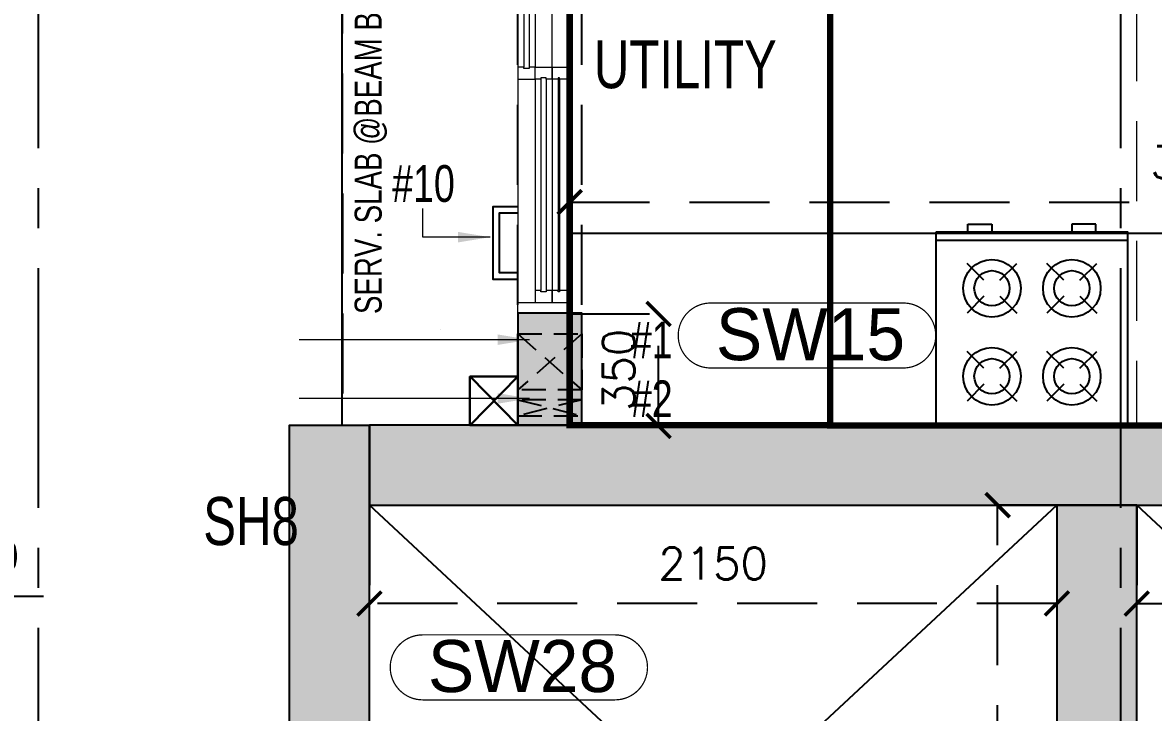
# Model space of a CAD drawing. Header units: millimetres. Extents: x 1135099 to 1230264, y -5736945 to -5695799.
# Drawn here: x 1199206 to 1202743, y -5711447 to -5709291 of the extents above; entities that cross this region are included whole.
import ezdxf

# ---------------------------------------------------------------- set-up
doc = ezdxf.new("R2010")
doc.units = ezdxf.units.MM
doc.header["$LTSCALE"] = 1000
doc.header["$MEASUREMENT"] = 0
for name, pattern in [('2BHK-A - BACK$1$HIDDEN', [0.375, 0.25, -0.125]), ('AUDIT_D_120904163729-0', [0]), ('T8 - TYPICAL FLOOR CORE$0$HIDDEN', [0.375, 0.25, -0.125]), ('T8(T9 IS SIMILAR) - DIMENSION & TEXTING$0$HIDDEN', [0.375, 0.25, -0.125]), ('T8(T9 IS SIMILAR) - DIMENSION & TEXTING$0$T8 - TYPICAL FLOOR CORE$0$( Hidden )', [0.375, 0.25, -0.125]), ('T8(T9 IS SIMILAR) - DIMENSION & TEXTING$1$AUDIT_D_120904163729-0', [0]), ('T8(T9 IS SIMILAR)$0$$0$HIDDEN', [0.375, 0.25, -0.125]), ('T8(T9 IS SIMILAR)$0$HIDDEN', [0.375, 0.25, -0.125]), ('T8_REFUGE COLUMNS$0$CENTER2', [1.125, 0.75, -0.125, 0.125, -0.125])]:
    doc.linetypes.add(name, pattern=pattern)
doc.layers.get('0').update_dxf_attribs({"linetype": 'AUDIT_D_120904163729-0'})
for name, color, linetype in [('2BHK-A - BACK$0$a-KIT FIX', 251, 'Continuous'), ('T8 - TYPICAL FLOOR CORE$0$A-DIMENSIONS', 2, 'T8 - TYPICAL FLOOR CORE$0$HIDDEN'), ('T8 - TYPICAL FLOOR CORE$0$A-SLAB SUNK-AC LEDGES', 251, 'T8 - TYPICAL FLOOR CORE$0$HIDDEN'), ('T8 - TYPICAL FLOOR CORE$0$CUT-OUT', 49, 'Continuous'), ('T8(T9 IS SIMILAR) - DIMENSION & TEXTING$0$A-DIMENSIONS', 2, 'T8(T9 IS SIMILAR) - DIMENSION & TEXTING$0$HIDDEN'), ('T8(T9 IS SIMILAR) - DIMENSION & TEXTING$0$A-PLUMBING', 7, 'T8(T9 IS SIMILAR) - DIMENSION & TEXTING$1$AUDIT_D_120904163729-0'), ('T8(T9 IS SIMILAR) - DIMENSION & TEXTING$0$U-TI-TEXT', 7, 'Continuous'), ('T8(T9 IS SIMILAR)$0$S-BEAM', 20, 'T8(T9 IS SIMILAR)$0$$0$HIDDEN'), ('T8_REFUGE COLUMNS$0$A-CENTERLINE', 193, 'T8_REFUGE COLUMNS$0$CENTER2'), ('T8_REFUGE COLUMNS$0$A-SHEAR WALL THICKENING', 3, 'Continuous'), ('T8_REFUGE COLUMNS$1$A-RCC COLS', 3, 'Continuous'), ('T8_TYPICAL COLUMNS$0$A-RCC COLS', 3, 'Continuous'), ('T8_TYPICAL COLUMNS$0$A-SHEAR WALL THICKENING', 3, 'Continuous')]:
    doc.layers.add(name, color=color, linetype=linetype)
for name, color, linetype, lineweight in [('2BHK-A - BACK$1$A-WALL- 160', 6, 'Continuous', 30), ('2BHK-A - BACK$1$Window', 4, 'Continuous', 20), ('T8(T9 IS SIMILAR) - DIMENSION & TEXTING$0$T8 - TYPICAL FLOOR CORE$0$$1$a-Text', 4, 'Continuous', 0), ('T8(T9 IS SIMILAR) - DIMENSION & TEXTING$0$T8 - TYPICAL FLOOR CORE$0$a-Text', 4, 'Continuous', 0), ('T8(T9 IS SIMILAR) - DIMENSION & TEXTING$1$a-Text', 4, 'Continuous', 0), ('T8(T9 IS SIMILAR) - DIMENSION & TEXTING$1$R0-18-10-2014-T1-1st Podium Floor Plan$0$Text', 2, 'Continuous', 0), ('T8(T9 IS SIMILAR)$0$D&W', 8, 'Continuous', 25), ('T8(T9 IS SIMILAR)$0$SCPL BEAM', 191, 'T8(T9 IS SIMILAR)$0$$0$HIDDEN', 13), ('T8_REFUGE COLUMNS$0$A-COLUMN NO size reduce', 81, 'Continuous', 25)]:
    doc.layers.add(name, color=color, linetype=linetype, lineweight=lineweight)
doc.layers.add('A-RERA CARPET AREA', color=30, linetype='Continuous', plot=False)
doc.layers.add('T8_REFUGE COLUMNS$1$COL-HATCH', color=7, linetype='Continuous', lineweight=25, true_color=0xa3a3a3)
doc.styles.add('T8 - TYPICAL FLOOR CORE$0$Romans 1', font='romans.shx', dxfattribs={"height": 100})
doc.styles.add('T8(T9 IS SIMILAR) - DIMENSION & TEXTING$0$Romans 1', font='romans.shx', dxfattribs={"height": 100})
doc.styles.add('T8(T9 IS SIMILAR) - DIMENSION & TEXTING$0$T8 - TYPICAL FLOOR CORE$0$$1$ARIAL ARROW', font='swisscl.ttf')
doc.styles.add('T8(T9 IS SIMILAR) - DIMENSION & TEXTING$0$T8 - TYPICAL FLOOR CORE$0$ARIAL ARROW', font='swisscl.ttf')
doc.styles.add('T8(T9 IS SIMILAR) - DIMENSION & TEXTING$1$ARIAL ARROW', font='swisscl.ttf')
doc.styles.add('T8(T9 IS SIMILAR) - DIMENSION & TEXTING$1$Tahoma', font='tahoma.ttf')
doc.styles.add('T8_REFUGE COLUMNS$0$STANDARD', font='GOTHIC.TTF')
doc.dimstyles.new('T8 - TYPICAL FLOOR CORE$0$ALPINE S', dxfattribs={"dimscale": 0, "dimtxt": 100, "dimasz": 75, "dimexe": 0, "dimexo": 0, "dimgap": 75, "dimtad": 1, "dimdec": 0, "dimzin": 0, "dimdsep": 46, "dimtxsty": 'T8 - TYPICAL FLOOR CORE$0$Romans 1', "dimblk": 'T8 - TYPICAL FLOOR CORE$0$_ArchTick', "dimcen": 0.09, "dimclrd": 256, "dimclre": 256, "dimclrt": 7, "dimadec": 0, "dimazin": 0, "dimtfac": 1, "dimtdec": 0, "dimtofl": 0, "dimtmove": 1, "dimatfit": 0, "dimldrblk": 'T8 - TYPICAL FLOOR CORE$0$_Open90', "dimfxl": 1, "dimtolj": 1, "dimtzin": 0, "dimarcsym": 0})
doc.dimstyles.new('T8(T9 IS SIMILAR) - DIMENSION & TEXTING$0$ALPINE S', dxfattribs={"dimscale": 0, "dimtxt": 100, "dimasz": 75, "dimexe": 0, "dimexo": 0, "dimgap": 75, "dimtad": 1, "dimdec": 0, "dimzin": 0, "dimdsep": 46, "dimtxsty": 'T8(T9 IS SIMILAR) - DIMENSION & TEXTING$0$Romans 1', "dimblk": 'T8(T9 IS SIMILAR) - DIMENSION & TEXTING$0$_ArchTick', "dimcen": 0.09, "dimclrd": 256, "dimclre": 256, "dimclrt": 7, "dimadec": 0, "dimazin": 0, "dimtfac": 1, "dimtdec": 0, "dimtofl": 0, "dimtmove": 1, "dimatfit": 0, "dimldrblk": 'T8(T9 IS SIMILAR) - DIMENSION & TEXTING$0$_Open90', "dimfxl": 1, "dimtolj": 1, "dimtzin": 0, "dimarcsym": 0})
doc.dimstyles.new('T8(T9 IS SIMILAR) - DIMENSION & TEXTING$1$SAMATA STD', dxfattribs={"dimtxt": 100, "dimasz": 50, "dimexe": 50, "dimexo": 50, "dimgap": 10, "dimtad": 0, "dimdec": 0, "dimrnd": 5, "dimzin": 0, "dimdsep": 46, "dimtxsty": 'T8(T9 IS SIMILAR) - DIMENSION & TEXTING$1$Tahoma', "dimblk": 'T8(T9 IS SIMILAR) - DIMENSION & TEXTING$1$_Origin2', "dimcen": -50, "dimdle": 50, "dimclrd": 7, "dimclre": 7, "dimclrt": 7, "dimadec": 0, "dimazin": 0, "dimtfac": 1, "dimtdec": 0, "dimtmove": 1, "dimatfit": 3, "dimfxl": 150, "dimtfill": 1, "dimtolj": 1, "dimtzin": 0, "dimlwd": -1, "dimlwe": -1, "dimarcsym": 0})

# ---------------------------------------------------------------- blocks, each defined once
blk = doc.blocks.new('T8(T9 IS SIMILAR) - DIMENSION & TEXTING$0$_ArchTick')
at = {"color": 0, "linetype": 'ByBlock', "const_width": 0.15}
blk.add_lwpolyline([(-0.5, -0.5), (0.5, 0.5)], dxfattribs=at)
blk = doc.blocks.new('*D557')
at = {"layer": 'T8(T9 IS SIMILAR) - DIMENSION & TEXTING$0$A-DIMENSIONS', "linetype": 'T8(T9 IS SIMILAR) - DIMENSION & TEXTING$0$HIDDEN', "lineweight": -2, "transparency": 16777216}
for p, q in [((1200917.3, -5709976.5), (1200917.3, -5709852.6)), ((1204892.3, -5709976.5), (1204892.3, -5709852.6))]:
    blk.add_line(p, q, dxfattribs=at)
at = {"layer": 'T8(T9 IS SIMILAR) - DIMENSION & TEXTING$0$A-DIMENSIONS', "lineweight": -2, "transparency": 16777216}
blk.add_line((1200917.3, -5709852.6), (1204892.3, -5709852.6), dxfattribs=at)
at = {"layer": 'T8(T9 IS SIMILAR) - DIMENSION & TEXTING$0$A-DIMENSIONS', "linetype": 'ByBlock', "lineweight": -2, "transparency": 16777216, "xscale": 75, "yscale": 75, "zscale": 75, "rotation": 180}
blk.add_blockref('T8(T9 IS SIMILAR) - DIMENSION & TEXTING$0$_ArchTick', (1200917.3, -5709852.6), dxfattribs=at)
at = {"layer": 'T8(T9 IS SIMILAR) - DIMENSION & TEXTING$0$A-DIMENSIONS', "linetype": 'ByBlock', "lineweight": -2, "transparency": 16777216, "xscale": 75, "yscale": 75, "zscale": 75}
blk.add_blockref('T8(T9 IS SIMILAR) - DIMENSION & TEXTING$0$_ArchTick', (1204892.3, -5709852.6), dxfattribs=at)
at = {"layer": 'T8(T9 IS SIMILAR) - DIMENSION & TEXTING$0$A-DIMENSIONS', "color": 7, "linetype": 'ByBlock', "transparency": 16777216, "insert": (1202904.8, -5709727.6), "char_height": 100, "attachment_point": 5, "style": 'T8(T9 IS SIMILAR) - DIMENSION & TEXTING$0$Romans 1'}
blk.add_mtext('\\A1;3975', dxfattribs=at)
blk = doc.blocks.new('T8(T9 IS SIMILAR) - DIMENSION & TEXTING$0$_Open90')
at = {"color": 0, "linetype": 'ByBlock', "lineweight": -2}
for p, q in [((-0.5, 0.5), (0, 0)), ((0, 0), (-1, 0)), ((0, 0), (-0.5, -0.5))]:
    blk.add_line(p, q, dxfattribs=at)
blk = doc.blocks.new('*D558')
at = {"layer": 'T8(T9 IS SIMILAR) - DIMENSION & TEXTING$0$A-DIMENSIONS', "linetype": 'T8(T9 IS SIMILAR) - DIMENSION & TEXTING$0$HIDDEN', "lineweight": -2, "transparency": 16777216}
for p, q in [((1200917.3, -5710201.7), (1201195.5, -5710201.7)), ((1200917.3, -5710551.9), (1201195.5, -5710551.9))]:
    blk.add_line(p, q, dxfattribs=at)
at = {"layer": 'T8(T9 IS SIMILAR) - DIMENSION & TEXTING$0$A-DIMENSIONS', "lineweight": -2, "transparency": 16777216}
blk.add_line((1201195.5, -5710551.9), (1201195.5, -5710201.7), dxfattribs=at)
at = {"layer": 'T8(T9 IS SIMILAR) - DIMENSION & TEXTING$0$A-DIMENSIONS', "linetype": 'ByBlock', "lineweight": -2, "transparency": 16777216, "xscale": 75, "yscale": 75, "zscale": 75}
for p, rotation in [((1201195.5, -5710201.7), 90), ((1201195.5, -5710551.9), 270)]:
    blk.add_blockref('T8(T9 IS SIMILAR) - DIMENSION & TEXTING$0$_ArchTick', p, dxfattribs=dict(at, rotation=rotation))
at = {"layer": 'T8(T9 IS SIMILAR) - DIMENSION & TEXTING$0$A-DIMENSIONS', "color": 7, "linetype": 'ByBlock', "transparency": 16777216, "insert": (1201070.5, -5710376.8), "char_height": 100, "attachment_point": 5, "rotation": 90, "style": 'T8(T9 IS SIMILAR) - DIMENSION & TEXTING$0$Romans 1'}
blk.add_mtext('\\A1;350', dxfattribs=at)
blk = doc.blocks.new('*D203')
at = {"layer": 'T8(T9 IS SIMILAR) - DIMENSION & TEXTING$0$U-TI-TEXT', "lineweight": -2, "transparency": 16777216}
for p, q in [((-8636.5, 2627.9), (-8587.7, 2790.4)), ((-8587.7, 2790.4), (-8180.6, 2790.4)), ((-8784.6, 2627.9), (-8859.6, 2627.9)), ((-8488.4, 2627.9), (-8784.6, 2627.9)), ((-8488.4, 2627.9), (-8413.4, 2627.9))]:
    blk.add_line(p, q, dxfattribs=at)
at = {"layer": 'T8(T9 IS SIMILAR) - DIMENSION & TEXTING$0$U-TI-TEXT', "linetype": 'T8(T9 IS SIMILAR) - DIMENSION & TEXTING$0$T8 - TYPICAL FLOOR CORE$0$( Hidden )', "lineweight": -2, "transparency": 16777216}
for p, q in [((-8784.6, 2625.9), (-8784.6, 2627.9)), ((-8488.4, 2625.9), (-8488.4, 2627.9))]:
    blk.add_line(p, q, dxfattribs=at)
at = {"layer": 'T8(T9 IS SIMILAR) - DIMENSION & TEXTING$0$U-TI-TEXT', "linetype": 'ByBlock', "lineweight": -2, "transparency": 16777216, "xscale": 75, "yscale": 75, "zscale": 75}
blk.add_blockref('T8(T9 IS SIMILAR) - DIMENSION & TEXTING$0$_ArchTick', (-8784.6, 2627.9), dxfattribs=at)
at = {"layer": 'T8(T9 IS SIMILAR) - DIMENSION & TEXTING$0$U-TI-TEXT', "linetype": 'ByBlock', "lineweight": -2, "transparency": 16777216, "xscale": 75, "yscale": 75, "zscale": 75, "rotation": 180}
blk.add_blockref('T8(T9 IS SIMILAR) - DIMENSION & TEXTING$0$_ArchTick', (-8488.4, 2627.9), dxfattribs=at)
at = {"layer": 'T8(T9 IS SIMILAR) - DIMENSION & TEXTING$0$U-TI-TEXT', "color": 7, "linetype": 'ByBlock', "transparency": 16777216, "insert": (-8384.2, 2915.4), "char_height": 100, "attachment_point": 5, "style": 'T8(T9 IS SIMILAR) - DIMENSION & TEXTING$0$Romans 1', "bg_fill": 3, "box_fill_scale": 1.25, "bg_fill_color": 256, "bg_fill_true_color": 13158600, "bg_fill_transparency": 0}
blk.add_mtext('\\A1;300', dxfattribs=at)
blk = doc.blocks.new('T8(T9 IS SIMILAR) - DIMENSION & TEXTING$1$_Origin2')
at = {"color": 0, "linetype": 'ByBlock', "lineweight": -2}
blk.add_line((-0.5, 0), (-1, 0), dxfattribs=at)
for radius in [0.5, 0.25]:
    blk.add_circle((0, 0), radius, dxfattribs=at)
blk = doc.blocks.new('T8_REFUGE COLUMNS$0$A$C277F3394')
at = {"layer": 'T8_REFUGE COLUMNS$0$A-SHEAR WALL THICKENING', "linetype": 'ByBlock', "true_color": 0xa3a3a3}
h = blk.add_hatch(color=253, dxfattribs=at)
h.dxf.hatch_style = 1
h.paths.add_polyline_path([(-4335.5, 8675.2), (-4135.5, 8675.2), (-4135.5, 9025.2), (-4335.5, 9025.2)])
at = {"layer": 'T8_REFUGE COLUMNS$0$A-SHEAR WALL THICKENING', "linetype": 'ByBlock'}
blk.add_lwpolyline([(-4335.5, 8675.2), (-4135.5, 8675.2), (-4135.5, 9025.2), (-4335.5, 9025.2)], close=True, dxfattribs=at)
blk = doc.blocks.new('T8_REFUGE COLUMNS$0$A$C46A13422')
at = {"layer": 'T8_REFUGE COLUMNS$0$A-SHEAR WALL THICKENING', "linetype": 'ByBlock'}
blk.add_blockref('T8_REFUGE COLUMNS$0$A$C277F3394', (-5609.8, -7500), dxfattribs=at)
blk = doc.blocks.new('T8_REFUGE COLUMNS')
at = {"layer": 'T8_REFUGE COLUMNS$1$COL-HATCH', "linetype": 'ByBlock'}
h = blk.add_hatch(color=256, dxfattribs=at)
h.dxf.hatch_style = 1
h.paths.add_polyline_path([(1200042.1, -5713849.9), (1200042.1, -5710549.9), (1205092.1, -5710549.9), (1205092.1, -5712999.9), (1204842.1, -5712999.9), (1204842, -5710799.9), (1200292.1, -5710799.9), (1200292.1, -5713849.9)])
h = blk.add_hatch(color=256, dxfattribs=at)
h.dxf.hatch_style = 1
h.paths.add_polyline_path([(1202442.1, -5712799.9), (1202692.1, -5712799.9), (1202692.1, -5710799.9), (1202442.1, -5710799.9)], flags=17)
at = {"layer": 'T8_REFUGE COLUMNS$0$A-CENTERLINE'}
for p, q in [((1199257.1, -5728808.5), (1199257.1, -5698299.6)), ((1202642.1, -5728808.5), (1202642.1, -5698573.6))]:
    blk.add_line(p, q, dxfattribs=at)
at = {"layer": 'T8_REFUGE COLUMNS$0$A-COLUMN NO size reduce', "linetype": 'ByBlock', "const_width": 3.9}
for points in [[(1201359.7, -5710371, -1), (1201359.7, -5710167.9), (1201962.1, -5710167.9, -1), (1201962.1, -5710371)], [(1200459.1, -5711408.3, -1), (1200459.1, -5711205.1), (1201060.5, -5711205.1, -1), (1201060.5, -5711408.3)]]:
    blk.add_lwpolyline(points, format="xyb", close=True, dxfattribs=at)
at = {"layer": 'T8_REFUGE COLUMNS$1$A-RCC COLS', "linetype": 'ByBlock'}
for points in [[(1200292.1, -5713849.9), (1200042.1, -5713849.9), (1200042.1, -5710549.9), (1200292.1, -5710549.9)], [(1200292.2, -5710799.9), (1204842.1, -5710799.9), (1204842.1, -5710549.9), (1200292.2, -5710549.9)], [(1202442.1, -5712799.9), (1202692.1, -5712799.9), (1202692.1, -5710799.9), (1202442.1, -5710799.9)]]:
    blk.add_lwpolyline(points, close=True, dxfattribs=at)
blk.add_blockref('T8_REFUGE COLUMNS$0$A$C46A13422', (1210702.1, -5711724.9), dxfattribs=at)
at = {"layer": 'T8_REFUGE COLUMNS$0$A-COLUMN NO size reduce', "linetype": 'ByBlock', "char_height": 162.5, "attachment_point": 1, "style": 'T8_REFUGE COLUMNS$0$STANDARD'}
for s, insert in [('SW15', (1201375.9, -5710184.1)), ('SW28', (1200475.3, -5711221.3))]:
    blk.add_mtext_dynamic_manual_height_columns(s, width=444.685, gutter_width=500, heights=[0], dxfattribs=dict(at, insert=insert))
blk = doc.blocks.new('T8_TYPICAL COLUMNS$0$A$C277F3394')
at = {"layer": 'T8_TYPICAL COLUMNS$0$A-SHEAR WALL THICKENING', "linetype": 'ByBlock'}
h = blk.add_hatch(color=31, dxfattribs=at)
h.dxf.hatch_style = 1
h.paths.add_polyline_path([(-4335.5, 8675.2), (-4135.5, 8675.2), (-4135.5, 9025.2), (-4335.5, 9025.2)])
blk.add_lwpolyline([(-4335.5, 8675.2), (-4135.5, 8675.2), (-4135.5, 9025.2), (-4335.5, 9025.2)], close=True, dxfattribs=at)
blk = doc.blocks.new('T8_TYPICAL COLUMNS$0$A$C46A13422')
at = {"layer": 'T8_TYPICAL COLUMNS$0$A-SHEAR WALL THICKENING', "linetype": 'ByBlock'}
blk.add_blockref('T8_TYPICAL COLUMNS$0$A$C277F3394', (-5609.8, -7500), dxfattribs=at)
blk = doc.blocks.new('T8_TYPICAL COLUMNS')
at = {"layer": 'T8_TYPICAL COLUMNS$0$A-RCC COLS', "linetype": 'ByBlock'}
for name, p in [('T8_REFUGE COLUMNS', (0, 0)), ('T8_TYPICAL COLUMNS$0$A$C46A13422', (1210702.1, -5711724.9))]:
    blk.add_blockref(name, p, dxfattribs=at)
blk = doc.blocks.new('2BHK-A - BACK$0$1500')
at = {"layer": '2BHK-A - BACK$1$Window', "color": 1, "lineweight": 13}
for p, q in [((1149540.7, -5694418.8), (1148842.5, -5694418.8)), ((1150239, -5694418.8), (1149578.2, -5694418.8)), ((1148842.5, -5694472.2), (1148842.5, -5694472.2)), ((1149540.7, -5694472.2), (1148880, -5694472.2)), ((1150239, -5694472.2), (1149578.2, -5694472.2)), ((1148842.5, -5694525.5), (1148880, -5694525.5)), ((1149540.7, -5694525.5), (1148880, -5694525.5)), ((1149578.2, -5694525.5), (1150276.5, -5694525.5)), ((1150276.5, -5694578.8), (1148842.5, -5694578.8)), ((1149540.7, -5694578.8), (1148880, -5694578.8))]:
    blk.add_line(p, q, dxfattribs=at)
at = {"layer": '2BHK-A - BACK$1$Window', "color": 5, "lineweight": 13}
for p, q in [((1150239, -5694437.4), (1149578.2, -5694437.4)), ((1150239, -5694453.6), (1149578.2, -5694453.6)), ((1149540.7, -5694490.7), (1148880, -5694490.7)), ((1149540.7, -5694506.9), (1148880, -5694506.9)), ((1149540.7, -5694544.1), (1148880, -5694544.1)), ((1149540.7, -5694548.6), (1148880, -5694548.6))]:
    blk.add_line(p, q, dxfattribs=at)
at = {"layer": '2BHK-A - BACK$1$Window', "color": 4, "lineweight": 13}
for points in [[(1148842.5, -5694578.8), (1148809.5, -5694578.8), (1148809.5, -5694418.8), (1148842.5, -5694418.8)], [(1149578.2, -5694437.4), (1149578.2, -5694418.8), (1149540.7, -5694418.8), (1149540.7, -5694472.2), (1149578.2, -5694472.2), (1149578.2, -5694453.6), (1149573.7, -5694453.6), (1149573.7, -5694437.4)], [(1150239, -5694437.4), (1150239, -5694418.8), (1150276.5, -5694418.8), (1150276.5, -5694472.2), (1150239, -5694472.2), (1150239, -5694453.6), (1150243.5, -5694453.6), (1150243.5, -5694437.4)], [(1150309.5, -5694418.8), (1150276.5, -5694418.8), (1150276.5, -5694578.8), (1150309.5, -5694578.8)], [(1148880, -5694490.7), (1148880, -5694472.2), (1148842.5, -5694472.2), (1148842.5, -5694525.5), (1148880, -5694525.5), (1148880, -5694506.9), (1148875.5, -5694506.9), (1148875.5, -5694490.7)], [(1149540.7, -5694490.7), (1149540.7, -5694472.2), (1149578.2, -5694472.2), (1149578.2, -5694525.5), (1149540.7, -5694525.5), (1149540.7, -5694506.9), (1149545.2, -5694506.9), (1149545.2, -5694490.7)], [(1148880, -5694544.1), (1148880, -5694525.5), (1148842.5, -5694525.5), (1148842.5, -5694578.8), (1148880, -5694578.8), (1148880, -5694548.6), (1148875.5, -5694548.6), (1148875.5, -5694544.1)], [(1149540.7, -5694544.1), (1149540.7, -5694525.5), (1149578.2, -5694525.5), (1149578.2, -5694578.8), (1149540.7, -5694578.8), (1149540.7, -5694548.6), (1149545.2, -5694548.6), (1149545.2, -5694544.1)]]:
    blk.add_lwpolyline(points, close=True, dxfattribs=at)
blk = doc.blocks.new('2BHK-A - BACK$0$RANGE-flat-1')
at = {"color": 0, "linetype": 'ByBlock'}
for p, q in [((-575, -600), (-575, 0)), ((-600, -100), (-625, -100)), ((-625, -100), (-625, -175)), ((-450, -150), (-502.8, -97.2)), ((-400, -150), (-347.2, -97.2)), ((-175, -150), (-227.8, -97.2)), ((-125, -150), (-72.2, -97.2)), ((-625, -175), (-600, -175)), ((-450, -200), (-502.8, -252.8)), ((-400, -200), (-347.2, -252.8)), ((-175, -200), (-227.8, -252.8)), ((-125, -200), (-72.2, -252.8)), ((-450, -400), (-502.8, -347.2)), ((-400, -400), (-347.2, -347.2)), ((-175, -400), (-227.8, -347.2)), ((-125, -400), (-72.2, -347.2)), ((-625, -425), (-600, -425)), ((-625, -500), (-625, -425)), ((-450, -450), (-502.8, -502.8)), ((-400, -450), (-347.2, -502.8)), ((-175, -450), (-227.8, -502.8)), ((-125, -450), (-72.2, -502.8)), ((-600, -500), (-625, -500))]:
    blk.add_line(p, q, dxfattribs=at)
blk.add_lwpolyline([(-600, -600), (0, -600), (0, 0), (-600, 0)], close=True, dxfattribs=at)
for centre, radius in [((-425, -175), 90), ((-150, -175), 90), ((-425, -175), 55), ((-150, -175), 55), ((-425, -425), 90), ((-150, -425), 90), ((-425, -425), 55), ((-150, -425), 55)]:
    blk.add_circle(centre, radius, dxfattribs=at)
blk = doc.blocks.new('2BHK-A - BACK')
at = {"linetype": '2BHK-A - BACK$1$HIDDEN', "ltscale": 0.3}
for p, q in [((1200756.6, -5710264.4), (1200956.7, -5710439.4, 0.6)), ((1200956.7, -5710264.4, 0.6), (1200756.7, -5710439.4)), ((1200756.7, -5710470.4), (1200956.7, -5710520.4)), ((1200956.7, -5710470.4), (1200756.7, -5710520.4))]:
    blk.add_line(p, q, dxfattribs=at)
at = {"linetype": 'ByBlock'}
for points in [[(1200756.7, -5710094.1), (1200679, -5710094.1), (1200679, -5709865.9), (1200756.7, -5709865.9)], [(1200756.7, -5710074.1), (1200699, -5710074.1), (1200699, -5709885.9), (1200756.7, -5709885.9)]]:
    blk.add_lwpolyline(points, dxfattribs=at)
at = {"linetype": '2BHK-A - BACK$1$HIDDEN', "ltscale": 0.3}
for points in [[(1200956.7, -5710439.4), (1200756.7, -5710439.4), (1200756.7, -5710264.4), (1200956.7, -5710264.4)], [(1200756.7, -5710520.4), (1200956.7, -5710520.4), (1200956.7, -5710470.4), (1200756.7, -5710470.4)]]:
    blk.add_lwpolyline(points, close=True, dxfattribs=at)
at = {"layer": '2BHK-A - BACK$0$a-KIT FIX', "color": 1}
blk.add_line((1200917.1, -5709949.5), (1203922.1, -5709949.5), dxfattribs=at)
at = {"layer": '2BHK-A - BACK$1$A-WALL- 160', "color": 5, "linetype": '2BHK-A - BACK$1$HIDDEN', "ltscale": 0.3}
blk.add_line((1200757.1, -5710024.2), (1200757.2, -5710024.2), dxfattribs=at)
at = {"layer": '2BHK-A - BACK$1$A-WALL- 160', "color": 5, "ltscale": 0.3}
for p, q in [((1200516.2, -5710250.2), (1200516.3, -5710250.2)), ((1200607.2, -5710549.4), (1200756.7, -5710397.7, 0.6)), ((1200756.7, -5710549.6, 0), (1200607.2, -5710397.7, 0.6))]:
    blk.add_line(p, q, dxfattribs=at)
blk.add_lwpolyline([(1200756.7, -5710397.7), (1200756.7, -5710549.6), (1200606.7, -5710549.6), (1200606.7, -5710397.7)], close=True, dxfattribs=at)
at = {"layer": '2BHK-A - BACK$0$a-KIT FIX', "extrusion": (0, 0, -1), "xscale": -1, "zscale": -1, "rotation": 90}
blk.add_blockref('2BHK-A - BACK$0$RANGE-flat-1', (-1202664.2, -5710546.8), dxfattribs=at)
at = {"layer": '2BHK-A - BACK$1$A-WALL- 160', "linetype": 'ByBlock', "rotation": 90}
blk.add_blockref('2BHK-A - BACK$0$1500', (-4493661.7, -6859009), dxfattribs=at)
blk = doc.blocks.new('T8 - TYPICAL FLOOR CORE$0$_ArchTick')
at = {"color": 0, "linetype": 'ByBlock', "const_width": 0.15}
blk.add_lwpolyline([(-0.5, -0.5), (0.5, 0.5)], dxfattribs=at)
blk = doc.blocks.new('*D900')
at = {"layer": 'T8 - TYPICAL FLOOR CORE$0$A-DIMENSIONS', "linetype": 'T8 - TYPICAL FLOOR CORE$0$HIDDEN', "lineweight": -2, "transparency": 16777216}
for p, q in [((1202442.4, -5710799.7), (1202257.1, -5710799.7)), ((1202442.4, -5712799.6), (1202257.1, -5712799.6))]:
    blk.add_line(p, q, dxfattribs=at)
at = {"layer": 'T8 - TYPICAL FLOOR CORE$0$A-DIMENSIONS', "lineweight": -2, "transparency": 16777216}
blk.add_line((1202257.1, -5712799.6), (1202257.1, -5710799.7), dxfattribs=at)
at = {"layer": 'T8 - TYPICAL FLOOR CORE$0$A-DIMENSIONS', "linetype": 'ByBlock', "lineweight": -2, "transparency": 16777216, "xscale": 75, "yscale": 75, "zscale": 75}
for p, rotation in [((1202257.1, -5710799.7), 90), ((1202257.1, -5712799.6), 270)]:
    blk.add_blockref('T8 - TYPICAL FLOOR CORE$0$_ArchTick', p, dxfattribs=dict(at, rotation=rotation))
at = {"layer": 'T8 - TYPICAL FLOOR CORE$0$A-DIMENSIONS', "color": 7, "linetype": 'ByBlock', "transparency": 16777216, "insert": (1202132.1, -5711799.6), "char_height": 100, "attachment_point": 5, "rotation": 90, "style": 'T8 - TYPICAL FLOOR CORE$0$Romans 1'}
blk.add_mtext('\\A1;2000', dxfattribs=at)
blk = doc.blocks.new('T8 - TYPICAL FLOOR CORE$0$_Open90')
at = {"color": 0, "linetype": 'ByBlock', "lineweight": -2}
for p, q in [((-0.5, 0.5), (0, 0)), ((0, 0), (-1, 0)), ((0, 0), (-0.5, -0.5))]:
    blk.add_line(p, q, dxfattribs=at)
blk = doc.blocks.new('*D901')
at = {"layer": 'T8 - TYPICAL FLOOR CORE$0$A-DIMENSIONS', "linetype": 'T8 - TYPICAL FLOOR CORE$0$HIDDEN', "lineweight": -2, "transparency": 16777216}
for p, q in [((1200292.4, -5710799.7), (1200292.4, -5711107.1)), ((1202442.4, -5710799.7), (1202442.4, -5711107.1))]:
    blk.add_line(p, q, dxfattribs=at)
at = {"layer": 'T8 - TYPICAL FLOOR CORE$0$A-DIMENSIONS', "lineweight": -2, "transparency": 16777216}
blk.add_line((1202442.4, -5711107.1), (1200292.4, -5711107.1), dxfattribs=at)
at = {"layer": 'T8 - TYPICAL FLOOR CORE$0$A-DIMENSIONS', "linetype": 'ByBlock', "lineweight": -2, "transparency": 16777216, "xscale": 75, "yscale": 75, "zscale": 75, "rotation": 180}
blk.add_blockref('T8 - TYPICAL FLOOR CORE$0$_ArchTick', (1200292.4, -5711107.1), dxfattribs=at)
at = {"layer": 'T8 - TYPICAL FLOOR CORE$0$A-DIMENSIONS', "linetype": 'ByBlock', "lineweight": -2, "transparency": 16777216, "xscale": 75, "yscale": 75, "zscale": 75}
blk.add_blockref('T8 - TYPICAL FLOOR CORE$0$_ArchTick', (1202442.4, -5711107.1), dxfattribs=at)
at = {"layer": 'T8 - TYPICAL FLOOR CORE$0$A-DIMENSIONS', "color": 7, "linetype": 'ByBlock', "transparency": 16777216, "insert": (1201367.4, -5710982.1), "char_height": 100, "attachment_point": 5, "style": 'T8 - TYPICAL FLOOR CORE$0$Romans 1'}
blk.add_mtext('\\A1;2150', dxfattribs=at)
blk = doc.blocks.new('*D902')
at = {"layer": 'T8 - TYPICAL FLOOR CORE$0$A-DIMENSIONS', "linetype": 'T8 - TYPICAL FLOOR CORE$0$HIDDEN', "lineweight": -2, "transparency": 16777216}
for p, q in [((1202692.4, -5710799.7), (1202692.4, -5711107.1)), ((1204842.3, -5710799.5), (1204842.3, -5711107.1))]:
    blk.add_line(p, q, dxfattribs=at)
at = {"layer": 'T8 - TYPICAL FLOOR CORE$0$A-DIMENSIONS', "lineweight": -2, "transparency": 16777216}
blk.add_line((1202692.4, -5711107.1), (1204842.3, -5711107.1), dxfattribs=at)
at = {"layer": 'T8 - TYPICAL FLOOR CORE$0$A-DIMENSIONS', "linetype": 'ByBlock', "lineweight": -2, "transparency": 16777216, "xscale": 75, "yscale": 75, "zscale": 75, "rotation": 180}
blk.add_blockref('T8 - TYPICAL FLOOR CORE$0$_ArchTick', (1202692.4, -5711107.1), dxfattribs=at)
at = {"layer": 'T8 - TYPICAL FLOOR CORE$0$A-DIMENSIONS', "linetype": 'ByBlock', "lineweight": -2, "transparency": 16777216, "xscale": 75, "yscale": 75, "zscale": 75}
blk.add_blockref('T8 - TYPICAL FLOOR CORE$0$_ArchTick', (1204842.3, -5711107.1), dxfattribs=at)
at = {"layer": 'T8 - TYPICAL FLOOR CORE$0$A-DIMENSIONS', "color": 7, "linetype": 'ByBlock', "transparency": 16777216, "insert": (1203767.4, -5710982.1), "char_height": 100, "attachment_point": 5, "style": 'T8 - TYPICAL FLOOR CORE$0$Romans 1'}
blk.add_mtext('\\A1;2150', dxfattribs=at)
blk = doc.blocks.new('T8(T9 IS SIMILAR) - DIMENSION & TEXTING$0$A$C77D62699')
at = {"layer": 'T8(T9 IS SIMILAR) - DIMENSION & TEXTING$0$U-TI-TEXT', "linetype": 'ByBlock'}
dim = blk.add_linear_dim(base=(-8784.6, 2627.9), p1=(-8488.4, 2234, 1.1), p2=(-8784.6, 2234, 0.6), text='300', dimstyle='T8(T9 IS SIMILAR) - DIMENSION & TEXTING$0$ALPINE S', override={"dimscale": 1, "dimfxl": 2, "dimfxlon": 1, "dimtfill": 1, "dimarcsym": 1}, dxfattribs=at)
dim.commit()
dim.dimension.update_dxf_attribs({"geometry": '*D203', "text_midpoint": (-8512.7, 2915.4)})
blk = doc.blocks.new('T8(T9 IS SIMILAR) - DIMENSION & TEXTING')
at = {"layer": 'T8(T9 IS SIMILAR) - DIMENSION & TEXTING$0$T8 - TYPICAL FLOOR CORE$0$$1$a-Text', "style": 'T8(T9 IS SIMILAR) - DIMENSION & TEXTING$0$T8 - TYPICAL FLOOR CORE$0$$1$ARIAL ARROW'}
blk.add_text('SERV. SLAB @BEAM BOTTOM', height=84.375, rotation=90, dxfattribs=at).set_placement((1200329.3, -5710202.1, 0))
at = {"layer": 'T8(T9 IS SIMILAR) - DIMENSION & TEXTING$0$T8 - TYPICAL FLOOR CORE$0$a-Text', "linetype": 'ByBlock', "insert": (1200070.4, -5710926.3), "char_height": 150, "width": 3499.366, "attachment_point": 9, "style": 'T8(T9 IS SIMILAR) - DIMENSION & TEXTING$0$T8 - TYPICAL FLOOR CORE$0$ARIAL ARROW'}
blk.add_mtext('SH8', dxfattribs=at)
at = {"layer": 'T8(T9 IS SIMILAR) - DIMENSION & TEXTING$0$A-PLUMBING', "linetype": 'ByBlock'}
blk.add_blockref('T8(T9 IS SIMILAR) - DIMENSION & TEXTING$0$A$C77D62699', (1207452.3, -5713874), dxfattribs=at)
at = {"layer": 'T8(T9 IS SIMILAR) - DIMENSION & TEXTING$1$a-Text', "style": 'T8(T9 IS SIMILAR) - DIMENSION & TEXTING$1$ARIAL ARROW'}
blk.add_text('UTILITY', height=150, dxfattribs=at).set_placement((1200992.8, -5709496.3))
at = {"layer": 'T8(T9 IS SIMILAR) - DIMENSION & TEXTING$1$R0-18-10-2014-T1-1st Podium Floor Plan$0$Text', "linetype": 'ByBlock', "style": 'T8(T9 IS SIMILAR) - DIMENSION & TEXTING$1$ARIAL ARROW'}
blk.add_text('#10', height=114.75, dxfattribs=at).set_placement((1200361.9, -5709851.6))
at = {"layer": 'T8(T9 IS SIMILAR) - DIMENSION & TEXTING$1$R0-18-10-2014-T1-1st Podium Floor Plan$0$Text', "char_height": 114.75, "width": 1361.984, "attachment_point": 9, "style": 'T8(T9 IS SIMILAR) - DIMENSION & TEXTING$1$ARIAL ARROW'}
for s, insert in [('#1', (1201239.4, -5710340.9, 0)), ('#2', (1201239.4, -5710524.5, 0))]:
    blk.add_mtext(s, dxfattribs=dict(at, insert=insert))
at = {"layer": 'T8(T9 IS SIMILAR) - DIMENSION & TEXTING$0$A-DIMENSIONS', "linetype": 'ByBlock'}
dim = blk.add_linear_dim(base=(1204892.3, -5709852.6), p1=(1200917.3, -5709976.5), p2=(1204892.3, -5709976.5), dimstyle='T8(T9 IS SIMILAR) - DIMENSION & TEXTING$0$ALPINE S', override={"dimscale": 1, "dimfxl": 5, "dimarcsym": 1}, dxfattribs=at)
dim.commit()
dim.dimension.update_dxf_attribs({"geometry": '*D557', "text_midpoint": (1202904.8, -5709727.6)})
dim = blk.add_linear_dim(base=(1201195.5, -5710201.7), p1=(1200917.3, -5710551.9), p2=(1200917.3, -5710201.7), angle=270, dimstyle='T8(T9 IS SIMILAR) - DIMENSION & TEXTING$0$ALPINE S', override={"dimscale": 1, "dimfxl": 5, "dimarcsym": 1}, dxfattribs=at)
dim.commit()
dim.dimension.update_dxf_attribs({"geometry": '*D558', "text_midpoint": (1201195.5, -5710376.8), "dimtype": 128})
at = {"layer": 'T8(T9 IS SIMILAR) - DIMENSION & TEXTING$1$R0-18-10-2014-T1-1st Podium Floor Plan$0$Text'}
for points in [[(1200668.4, -5709961.9), (1200458.6, -5709962), (1200458.6, -5709872.7)], [(1200791.8, -5710282.4), (1200162.1, -5710282.4), (1200071.1, -5710282.4)], [(1200791.8, -5710466), (1200162.1, -5710466), (1200071.1, -5710466)]]:
    blk.add_leader(points, dimstyle='T8(T9 IS SIMILAR) - DIMENSION & TEXTING$1$SAMATA STD', override={"dimscale": 1, "dimasz": 100, "dimclrd": 2, "dimfxlon": 1, "dimarcsym": 1}, dxfattribs=at)
blk = doc.blocks.new('T8 - TYPICAL FLOOR CORE')
at = {"layer": 'T8 - TYPICAL FLOOR CORE$0$A-SLAB SUNK-AC LEDGES', "linetype": 'ByBlock'}
blk.add_line((1200207.4, -5710549.9), (1200207.4, -5708700.5), dxfattribs=at)
at = {"layer": 'T8 - TYPICAL FLOOR CORE$0$CUT-OUT'}
for p, q in [((1202442.4, -5712799.6), (1200292.4, -5710799.6)), ((1200292.4, -5712799.6), (1202442.4, -5710799.7)), ((1204842.3, -5712799.6), (1202692.4, -5710799.7))]:
    blk.add_line(p, q, dxfattribs=at)
at = {"layer": 'T8 - TYPICAL FLOOR CORE$0$A-DIMENSIONS', "linetype": 'ByBlock'}
dim = blk.add_linear_dim(base=(1202257.1, -5710799.7), p1=(1202442.4, -5712799.6), p2=(1202442.4, -5710799.7), angle=90, dimstyle='T8 - TYPICAL FLOOR CORE$0$ALPINE S', override={"dimscale": 1, "dimfxl": 5, "dimarcsym": 1}, dxfattribs=at)
dim.commit()
dim.dimension.update_dxf_attribs({"geometry": '*D900', "text_midpoint": (1202132.1, -5711799.6)})
for base, p1, p2, picture, middle in [((1200292.4, -5711107.1), (1202442.4, -5710799.7), (1200292.4, -5710799.7), '*D901', (1201367.4, -5710982.1)), ((1204842.3, -5711107.1), (1202692.4, -5710799.7), (1204842.3, -5710799.5), '*D902', (1203767.4, -5710982.1))]:
    dim = blk.add_linear_dim(base=base, p1=p1, p2=p2, dimstyle='T8 - TYPICAL FLOOR CORE$0$ALPINE S', override={"dimscale": 1, "dimfxl": 5, "dimarcsym": 1}, dxfattribs=at)
    dim.commit()
    dim.dimension.update_dxf_attribs({"geometry": picture, "text_midpoint": middle})
blk = doc.blocks.new('T8(T9 IS SIMILAR)')
at = {"layer": 'T8(T9 IS SIMILAR)$0$D&W', "linetype": 'ByBlock'}
blk.add_blockref('2BHK-A - BACK', (0, 0), dxfattribs=at)
blk.add_blockref('T8 - TYPICAL FLOOR CORE', (0, 0), dxfattribs=at)
at = {"layer": 'T8(T9 IS SIMILAR)$0$S-BEAM'}
for p, q in [((1200756.8, -5710548.8, 0), (1200756.7, -5708098.7, -0.7)), ((1200956.8, -5710548.8, 0), (1200956.7, -5708098.7, -0.7)), ((1200207.4, -5708700.5), (1200208, -5710548.8, 0))]:
    blk.add_line(p, q, dxfattribs=at)
at = {"layer": 'T8(T9 IS SIMILAR)$0$SCPL BEAM', "linetype": 'T8(T9 IS SIMILAR)$0$HIDDEN'}
blk.add_line((1202691.2, -5708099.1), (1202691.1, -5710549.1), dxfattribs=at)
at = {"layer": 'T8(T9 IS SIMILAR)$0$D&W', "linetype": 'ByBlock'}
blk.add_blockref('T8_TYPICAL COLUMNS', (0, 0), dxfattribs=at)

msp = doc.modelspace()

# ---------------------------------------------------------------- linework, layer by layer
at = {"layer": 'A-RERA CARPET AREA', "const_width": 20, "elevation": 0.3}
for points in [[(1206196.8, -5710750.6), (1205096.7, -5710750.6), (1205096.7, -5710550.6), (1201732, -5710550.5), (1201732, -5708100.3), (1200922.1, -5708100.3), (1200922.1, -5707850.6), (1200446.6, -5707850.6), (1200446.6, -5706301.1), (1199096.8, -5706301.1), (1199096.8, -5707851.4), (1196646.6, -5707851.5), (1196646.6, -5706301), (1195746.3, -5706300.9), (1195746.3, -5702350.9), (1199382.6, -5702350.9), (1199382.6, -5701252), (1202496.7, -5701252), (1202496.7, -5702326), (1203271.5, -5702326), (1203271.6, -5702166), (1205896.7, -5702166), (1205896.7, -5702166), (1206196.8, -5702166)], [(1201732, -5708100.3), (1200917.3, -5708100.3), (1200917.3, -5710549.9), (1201732, -5710549.9)]]:
    msp.add_lwpolyline(points, close=True, dxfattribs=at)

# ---------------------------------------------------------------- next in the draw order: block references
at = {"linetype": 'ByBlock'}
msp.add_blockref('T8(T9 IS SIMILAR)', (-1.4, 0.2, -0.6), dxfattribs=at)

# ---------------------------------------------------------------- next in the draw order: block references
msp.add_blockref('T8(T9 IS SIMILAR) - DIMENSION & TEXTING', (0, 0), dxfattribs=at)

doc.saveas('drawing.dxf')
